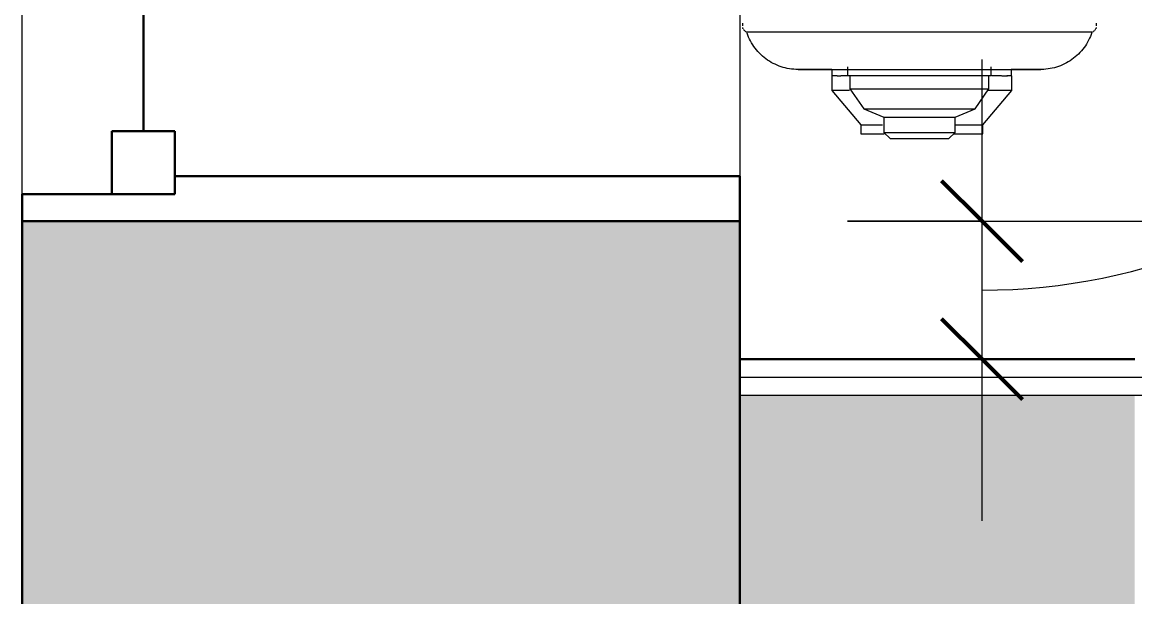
# Model space of a CAD drawing. Header units: inches. Extents: x -1176 to 1507, y -2587 to 978.
# Drawn here: x -1035.06 to -1004.06, y 593.91 to 609.91 of the extents above; entities that cross this region are included whole.
import ezdxf

# ---------------------------------------------------------------- set-up
doc = ezdxf.new("R2010")
doc.units = ezdxf.units.IN
doc.header["$MEASUREMENT"] = 0
for name, color, linetype, lineweight in [('A-ANNO-DIMS', 211, 'Continuous', 9), ('A-ANNO-DIMS-48', 211, 'Continuous', 9), ('A-GENM', 13, 'Continuous', 18), ('A-GLAZ', 151, 'Continuous', 18), ('A-WALL', 113, 'Continuous', 18), ('A-WALL-PATT', 111, 'Continuous', 18)]:
    doc.layers.add(name, color=color, linetype=linetype, lineweight=lineweight)
doc.styles.add('Swis721 Lt BT', font='swissl.ttf', dxfattribs={"height": 4.5})
doc.dimstyles.new('OTJ_-_3_32__Linear__1_2__Tolerance', dxfattribs={"dimscale": 12, "dimtxt": 4.748918, "dimasz": 0.1875, "dimexe": 0.375, "dimexo": 0.25, "dimgap": 0.25, "dimtad": 1, "dimdec": 1, "dimrnd": 0.5, "dimzin": 3, "dimdsep": 46, "dimlunit": 4, "dimtxsty": 'Swis721 Lt BT', "dimblk1": 'OBLIQUE', "dimblk2": 'OBLIQUE', "dimsah": 1, "dimcen": 0.09, "dimdle": 0.375, "dimazin": 0, "dimtfac": 1, "dimtdec": 4, "dimtix": 1, "dimtmove": 1, "dimatfit": 3, "dimfxl": 1, "dimtvp": 1, "dimfrac": 2, "dimtolj": 1, "dimtzin": 0, "dimarcsym": 2})

# ---------------------------------------------------------------- blocks, each defined once
blk = doc.blocks.new('Double Hung - side window 4_ X 6_ 3_ H-6972878-2nd Floor Construction')
at = {"layer": 'A-GLAZ', "color": 8, "lineweight": 30}
for p, q in [((-18.75, 10), (-18, 10)), ((-18, 5.75), (-18, 10)), ((-18, 7.5), (-18, 5.75)), ((-18, 7.5), (-16.25, 7.5)), ((-16.25, 7.5), (-16.25, 5.75)), ((-16.25, 6.625), (16.25, 6.625)), ((-18, 5.75), (-16.25, 5.75)), ((-18, 5.75), (-17.5, 5.75)), ((-17.5, -10), (-17.5, 5.75)), ((-17.5, -10), (-18.75, -10))]:
    blk.add_line(p, q, dxfattribs=at)
blk = doc.blocks.new('Cast_Iron_Radiator_8182 - Cast_Iron_Radiator_8182-V49-2nd Floor Construction')
at = {"layer": 'A-GENM', "lineweight": 9}
for p, q in [((-5.943, 4.848), (-5.968, 4.809)), ((-5.968, 1), (-5.968, 4.809)), ((-5.75, 4.933), (-5.787, 4.933)), ((-5.713, 4.933), (-5.75, 4.933)), ((-7.584, 2.438), (-8.542, 1.635)), ((-7.179, 2.438), (-7.584, 2.438)), ((-7.584, 1.944), (-7.584, 2.438)), ((-6.996, 2.438), (-7.179, 2.438)), ((-7.179, 2.291), (-7.179, 2.438)), ((-7.179, 2.296), (-7.179, 2.192)), ((-7.179, 2.013), (-7.179, 2.188)), ((-7.545, 1.935), (-8.095, 1.55)), ((-7.179, 1.935), (-7.545, 1.935)), ((-7.545, 1.935), (-7.545, -1.935)), ((-6.932, 2), (-7.179, 2)), ((-7.179, -2), (-7.179, 2)), ((-8.542, 1.635), (-8.792, 1.635)), ((-8.792, 1.635), (-8.792, 0.985)), ((-8.542, 1.635), (-8.542, 1.028)), ((-8.095, 1.55), (-8.331, 0.993)), ((-8.095, 1.55), (-8.095, -1.55)), ((-8.753, 0.993), (-8.929, 0.816)), ((-8.331, 0.993), (-8.753, 0.993)), ((-8.753, 0.993), (-8.753, -0.993)), ((-8.331, 0.993), (-8.331, -0.993)), ((-7.002, 1), (-7.002, -1)), ((-5.968, -1), (-5.968, 1)), ((-8.929, 0.816), (-8.929, -0.816)), ((-8.929, -0.816), (-8.753, -0.993)), ((-8.792, -0.961), (-8.792, -1.771)), ((-8.753, -0.993), (-8.331, -0.993)), ((-8.542, -1.008), (-8.542, -1.771)), ((-8.331, -0.993), (-8.095, -1.55)), ((-5.968, -4.809), (-5.968, -1)), ((-8.095, -1.55), (-7.545, -1.935)), ((-8.792, -1.771), (-8.542, -1.771)), ((-8.542, -1.771), (-7.584, -2.575)), ((-7.584, -2.575), (-7.584, -1.924)), ((-7.545, -1.935), (-7.179, -1.935)), ((-7.179, -2), (-6.928, -2)), ((-7.179, -2.287), (-7.179, -2.017)), ((-7.179, -2.301), (-7.179, -2.452)), ((-7.179, -2.551), (-7.179, -2.436)), ((-7.584, -2.575), (-7.179, -2.575)), ((-7.179, -2.562), (-6.997, -2.562)), ((-7.179, -2.565), (-7.179, -2.575)), ((-5.968, -4.809), (-5.943, -4.848)), ((-5.787, -4.933), (-5.75, -4.933)), ((-5.75, -4.933), (-5.713, -4.933))]:
    blk.add_line(p, q, dxfattribs=at)
at = {"layer": 'A-GENM', "lineweight": 9, "flags": 128}
for points in [[(-7.002, 3.383), (-7.001, 3.443), (-6.997, 3.503), (-6.991, 3.563), (-6.983, 3.622), (-6.972, 3.681), (-6.959, 3.74), (-6.943, 3.798), (-6.926, 3.855), (-6.906, 3.911), (-6.883, 3.967), (-6.859, 4.022), (-6.832, 4.076), (-6.804, 4.128), (-6.773, 4.18), (-6.74, 4.23), (-6.705, 4.279), (-6.668, 4.326), (-6.63, 4.372), (-6.589, 4.416), (-6.547, 4.459), (-6.503, 4.5), (-6.458, 4.539), (-6.411, 4.576), (-6.362, 4.612), (-6.312, 4.645), (-6.261, 4.677), (-6.209, 4.706), (-6.155, 4.733), (-6.101, 4.758), (-6.045, 4.781), (-5.989, 4.802)], [(-5.943, 4.848), (-5.938, 4.854), (-5.934, 4.86), (-5.929, 4.866), (-5.925, 4.872), (-5.919, 4.877)], [(-5.909, 4.887), (-5.903, 4.892), (-5.897, 4.896), (-5.891, 4.901), (-5.885, 4.905)], [(-5.872, 4.912), (-5.865, 4.915), (-5.858, 4.918), (-5.851, 4.921), (-5.844, 4.924), (-5.837, 4.926)], [(-7.002, 2.438), (-7.002, 2.498), (-7.002, 2.571), (-7.002, 2.642), (-7.002, 2.71), (-7.002, 2.775), (-7.002, 2.837), (-7.002, 2.896), (-7.002, 2.952), (-7.002, 3.005), (-7.002, 3.055), (-7.002, 3.102), (-7.002, 3.145), (-7.002, 3.185), (-7.002, 3.221), (-7.002, 3.254), (-7.002, 3.283), (-7.002, 3.309), (-7.002, 3.33), (-7.002, 3.348), (-7.002, 3.363), (-7.002, 3.373), (-7.002, 3.38), (-7.002, 3.383), (-7.002, 3.383)], [(-7.002, 3.383), (-7.002, 3.381), (-7.002, 3.375), (-7.002, 3.366), (-7.002, 3.353), (-7.002, 3.336), (-7.002, 3.315), (-7.002, 3.29), (-7.002, 3.262), (-7.002, 3.23), (-7.002, 3.195), (-7.002, 3.156), (-7.002, 3.114), (-7.002, 3.068), (-7.002, 3.019), (-7.002, 2.967), (-7.002, 2.911), (-7.002, 2.853), (-7.002, 2.792), (-7.002, 2.727), (-7.002, 2.66), (-7.002, 2.591), (-7.002, 2.518), (-7.002, 2.444), (-7.002, 2.367), (-7.002, 2.288), (-7.002, 2.206), (-7.002, 2.123), (-7.002, 2.038), (-7.002, 1.952), (-7.002, 1.864), (-7.002, 1.774), (-7.002, 1.683), (-7.002, 1.591), (-7.002, 1.499), (-7.002, 1.405), (-7.002, 1.311), (-7.002, 1.216), (-7.002, 1.121), (-7.002, 1.026), (-7.002, 1)], [(-7.002, -1), (-7.002, -1.095), (-7.002, -1.19), (-7.002, -1.285), (-7.002, -1.38), (-7.002, -1.473), (-7.002, -1.566), (-7.002, -1.659), (-7.002, -1.75), (-7.002, -1.839), (-7.002, -1.928), (-7.002, -2.015), (-7.002, -2.1), (-7.002, -2.184), (-7.002, -2.266), (-7.002, -2.346), (-7.002, -2.423), (-7.002, -2.498), (-7.002, -2.571), (-7.002, -2.642), (-7.002, -2.71), (-7.002, -2.775), (-7.002, -2.837), (-7.002, -2.896), (-7.002, -2.952), (-7.002, -3.005), (-7.002, -3.055), (-7.002, -3.102), (-7.002, -3.145), (-7.002, -3.185), (-7.002, -3.221), (-7.002, -3.254), (-7.002, -3.283), (-7.002, -3.309), (-7.002, -3.33), (-7.002, -3.348), (-7.002, -3.363), (-7.002, -3.373), (-7.002, -3.38), (-7.002, -3.383), (-7.002, -3.383)], [(-7.002, -3.383), (-7.002, -3.381), (-7.002, -3.375), (-7.002, -3.366), (-7.002, -3.353), (-7.002, -3.336), (-7.002, -3.315), (-7.002, -3.29), (-7.002, -3.262), (-7.002, -3.23), (-7.002, -3.195), (-7.002, -3.156), (-7.002, -3.114), (-7.002, -3.068), (-7.002, -3.019), (-7.002, -2.967), (-7.002, -2.911), (-7.002, -2.853), (-7.002, -2.792), (-7.002, -2.727), (-7.002, -2.66), (-7.002, -2.591), (-7.002, -2.561)], [(-5.968, -4.809), (-6.025, -4.789), (-6.081, -4.767), (-6.135, -4.743), (-6.189, -4.716), (-6.242, -4.688), (-6.294, -4.657), (-6.344, -4.624), (-6.393, -4.59), (-6.441, -4.553), (-6.487, -4.515), (-6.531, -4.474), (-6.574, -4.432), (-6.615, -4.389), (-6.654, -4.343), (-6.692, -4.296), (-6.727, -4.248), (-6.761, -4.198), (-6.793, -4.147), (-6.822, -4.095), (-6.849, -4.042), (-6.875, -3.987), (-6.898, -3.932), (-6.919, -3.876), (-6.937, -3.819), (-6.953, -3.761), (-6.967, -3.703), (-6.979, -3.644), (-6.988, -3.585), (-6.995, -3.525), (-7, -3.465), (-7.002, -3.405), (-7.002, -3.383)], [(-5.92, -4.876), (-5.925, -4.871), (-5.93, -4.865), (-5.935, -4.859), (-5.939, -4.854), (-5.943, -4.848)], [(-5.886, -4.904), (-5.892, -4.9), (-5.898, -4.896), (-5.904, -4.891), (-5.909, -4.887)], [(-5.838, -4.925), (-5.845, -4.923), (-5.852, -4.921), (-5.859, -4.918), (-5.866, -4.915), (-5.873, -4.912)]]:
    blk.add_lwpolyline(points, dxfattribs=at)
blk = doc.blocks.new('DIMBLOCK34-2nd Floor Construction')
at = {"layer": 'A-ANNO-DIMS-48'}
for p, q in [((-1008.317, 596.029), (-1008.317, 608.874)), ((-1012.062, 604.374), (-1003.817, 604.374)), ((-1008.317, 604.374), (-1012.062, 604.374)), ((-1006.908, 600.529), (-1012.817, 600.529)), ((-1008.317, 600.529), (-1006.908, 600.529))]:
    blk.add_line(p, q, dxfattribs=at)
at = {"layer": 'A-ANNO-DIMS-48', "lineweight": 50}
for p, q in [((-1008.317, 604.374), (-1009.442, 605.499)), ((-1008.317, 604.374), (-1007.192, 603.249)), ((-1008.317, 600.529), (-1009.442, 601.654)), ((-1008.317, 600.529), (-1007.192, 599.404))]:
    blk.add_line(p, q, dxfattribs=at)
at = {"layer": 'A-ANNO-DIMS-48'}
blk.add_ellipse((-1008.317, 618.951), major_axis=(16.658, 0), ratio=0.99049, start_param=4.712389, end_param=6.283185, dxfattribs=at)
at = {"layer": 'A-ANNO-DIMS-48', "color": 0, "insert": (-993.898, 618.951), "char_height": 4.5, "width": 5.97007, "attachment_point": 1, "rotation": 90, "line_spacing_factor": 1.005062, "style": 'Swis721 Lt BT'}
blk.add_mtext('4"', dxfattribs=at)
blk = doc.blocks.new('_Oblique')
at = {"color": 0, "linetype": 'ByBlock', "lineweight": -2}
blk.add_line((-0.5, -0.5), (0.5, 0.5), dxfattribs=at)

msp = doc.modelspace()

# ---------------------------------------------------------------- hatches: boundary and pattern name
at = {"layer": 'A-WALL-PATT'}
h = msp.add_hatch(color=7, dxfattribs=at)
h.paths.add_polyline_path([(-1017.062, 16.255), (-1015.062, 16.255), (-1015.062, 96.005), (-1035.062, 96.005), (-1035.062, 16.255)], flags=0)
h.paths.add_polyline_path([(-1035.062, 133.505), (-1015.062, 133.505), (-1015.062, 216.005), (-1035.062, 216.005), (-1035.062, 174.934)], flags=0)
h.paths.add_polyline_path([(-1015.062, 253.505), (-1015.062, 342.005), (-1035.062, 342.005), (-1035.062, 253.505), (-1016.975, 253.505)], flags=0)
h.paths.add_polyline_path([(-1015.062, 379.505), (-1015.062, 468.124), (-1035.062, 468.124), (-1035.062, 379.505), (-1016.975, 379.505)], flags=0)
h.paths.add_polyline_path([(-1016.975, 505.624), (-1015.062, 505.624), (-1015.062, 604.374), (-1035.062, 604.374), (-1035.062, 505.624)], flags=0)
h.paths.add_polyline_path([(-1015.062, 641.874), (-1015.062, 729.874), (-1035.062, 729.874), (-1035.062, 641.874), (-1016.975, 641.874)], flags=0)
h.paths.add_polyline_path([(-1035.062, 767.374), (-1015.062, 767.374), (-1015.062, 789.874), (-1035.062, 789.874), (-1035.062, 789.807)], flags=0)
at = {"layer": 'A-WALL-PATT', "lineweight": 9}
msp.add_hatch(color=7, dxfattribs=at).paths.add_polyline_path([(-1004.062, 518.874), (-1004.062, 599.529), (-1015.062, 599.529), (-1015.062, 518.874)], flags=0)

# ---------------------------------------------------------------- linework, layer by layer
at = {"layer": 'A-WALL', "lineweight": 9}
for p, q in [((-1035.062, 604.374), (-1035.062, 641.874)), ((-1015.062, 641.874), (-1015.062, 604.374))]:
    msp.add_line(p, q, dxfattribs=at)
at = {"layer": 'A-WALL', "color": 8, "lineweight": 30}
for p, q in [((-1035.062, 584.568), (-1035.062, 604.374)), ((-1035.062, 604.374), (-1015.062, 604.374)), ((-1015.062, 505.624), (-1015.062, 604.374)), ((-1004.062, 600.529), (-1015.062, 600.529))]:
    msp.add_line(p, q, dxfattribs=at)
at = {"layer": 'A-WALL'}
for p, q in [((-1015.062, 600.029), (-1002.769, 600.029)), ((-1015.062, 599.529), (-1002.269, 599.529))]:
    msp.add_line(p, q, dxfattribs=at)

# ---------------------------------------------------------------- block references
at = {"layer": 'A-GENM', "lineweight": 9, "rotation": 89.9999999999999}
msp.add_blockref('Cast_Iron_Radiator_8182 - Cast_Iron_Radiator_8182-V49-2nd Floor Construction', (-1010.062, 615.598), dxfattribs=at)
at = {"layer": 'A-GLAZ', "rotation": 89.99999999999991}
msp.add_blockref('Double Hung - side window 4_ X 6_ 3_ H-6972878-2nd Floor Construction', (-1025.062, 623.124), dxfattribs=at)

# ---------------------------------------------------------------- dimensions: what is measured, and where the dimension line sits
at = {"layer": 'A-ANNO-DIMS'}
dim = msp.add_linear_dim(base=(-1008.317, 604.374), p1=(-1009.908, 600.529), p2=(-1015.062, 604.374), angle=90, dimstyle='OTJ_-_3_32__Linear__1_2__Tolerance', override={"dimpost": '<>', "dimfxl": 6.429919}, dxfattribs=at)
dim.commit()
dim.dimension.update_dxf_attribs({"geometry": 'DIMBLOCK34-2nd Floor Construction', "text_midpoint": (-990.898, 621.936), "dimtype": 160, "text_rotation": 90})

doc.saveas('drawing.dxf')
